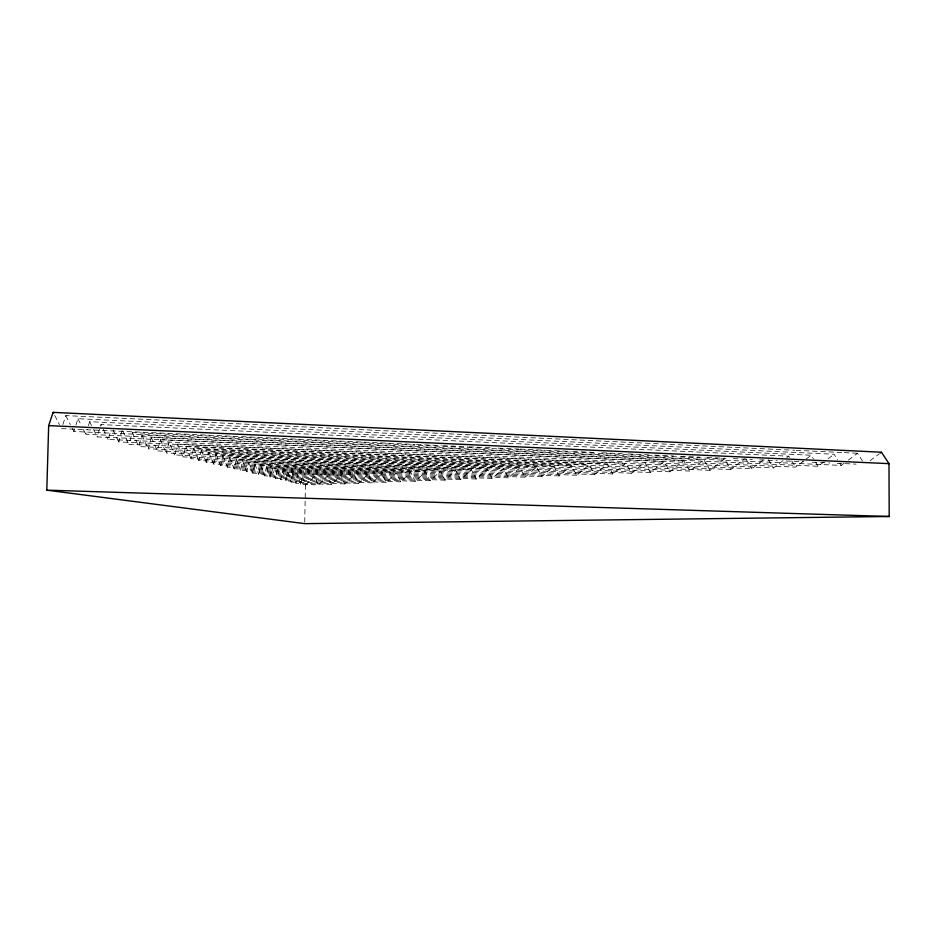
<?xml version="1.0" encoding="UTF-8"?>
<svg xmlns="http://www.w3.org/2000/svg" width="936" height="936" viewBox="0 0 936 936"><rect width="100%" height="100%" fill="white"/><g stroke="black" fill="none" stroke-linecap="round" stroke-linejoin="round"><path stroke-width="0.7" stroke-dasharray="4.68 3.51" d="M304.726 522.23L305.428 485.375L302.363 476.061L300.76 484.286L318.334 484.895L327.565 475.944L331.461 484.403L340.844 475.383L344.811 483.912L354.346 474.798L358.394 483.397L368.094 474.213L372.212 482.882L382.075 473.616L386.275 482.368L396.302 473.008L400.596 481.829L410.799 472.387L415.163 481.291L425.541 471.756L429.998 480.73L440.563 471.112L445.103 480.168L455.855 470.457L460.489 479.595L471.428 469.79L476.155 479.01L487.305 469.111L492.125 478.425L503.474 468.421L508.388 477.816L519.948 467.707L524.967 477.196L536.737 466.994L541.874 476.564L553.866 466.257L559.096 475.921L571.323 465.508L576.67 475.266L589.13 464.747L594.594 474.599L607.288 463.975L612.869 473.92L625.821 463.18L631.519 473.23L644.728 462.372L650.555 472.516L664.022 461.542L669.977 471.791L683.725 460.699L689.82 471.054L703.849 459.833L710.073 470.293L724.394 458.956L730.759 469.533L744.459 458.78M331.461 484.403L295.975 483.175L297.625 474.856L300.76 484.286M344.811 483.912L291.073 482.04L292.757 473.604L340.844 475.383M358.394 483.397L286.03 480.858L287.761 472.329L354.346 474.798M372.212 482.882L280.87 479.665L282.649 471.019L368.094 474.213M386.275 482.368L275.558 478.425L277.384 469.685L382.075 473.616M400.596 481.829L270.106 477.161L271.99 468.304L396.302 473.008M415.163 481.291L264.514 475.851L266.444 466.877L410.799 472.387M429.998 480.73L258.757 474.517L260.734 465.426L425.541 471.756M445.103 480.168L252.837 473.136L254.873 463.928L440.563 471.112M460.489 479.595L246.753 471.721L248.847 462.384L455.855 470.457M476.155 479.01L240.494 470.27L242.646 460.805L471.428 469.79M492.125 478.425L234.047 468.76L236.27 459.166L487.305 469.111M508.388 477.816L227.413 467.216L229.694 457.493L503.474 468.421M524.967 477.196L220.568 465.625L222.92 455.762L519.948 467.707M541.874 476.564L213.513 463.987L215.947 453.972L536.737 466.994M559.096 475.921L206.248 462.29L208.751 452.135L553.866 466.257M576.67 475.266L198.748 460.547L201.322 450.239L571.323 465.508M594.594 474.599L191.002 458.745L193.658 448.285L589.13 464.747M612.869 473.92L183 456.885L185.749 446.261L607.288 463.975M631.519 473.23L174.739 454.966L177.583 444.167L625.821 463.18M650.555 472.516L166.198 452.977L169.124 442.014L174.739 454.966M669.977 471.791L157.353 450.918L160.384 439.78L664.022 461.542M689.82 471.054L148.204 448.789L151.339 437.463L683.725 460.699M710.073 470.293L138.727 446.577L141.979 435.065L703.849 459.833M730.759 469.533L128.899 444.296L132.28 432.584L724.394 458.956M763.074 460.056L751.9 468.737L118.72 441.921L121.996 430.759M782.999 460.617L773.499 467.93L108.143 439.464L110.869 430.361M803.334 461.202L795.577 467.111L97.168 436.913L99.532 429.179M100.468 426.114L100.936 424.581L788.744 456.206L789.598 457.564M824.089 461.787L818.146 466.268L85.761 434.257L87.235 429.53M88.452 425.611L89.669 421.703L811.149 455.247L813.325 458.675M844.26 463.144L841.23 465.414L73.885 431.496L74.915 428.279M75.933 425.073L77.969 418.708L834.058 454.264L837.638 459.822M62.876 424.523L65.777 415.596L794.687 450.274M305.428 485.375L314.508 476.506L318.334 484.895M786.825 457.681L788.744 456.206M806.259 458.968L811.149 455.247M828.067 458.792L834.058 454.264M848.32 460.114L857.493 453.258L862.536 461.003M870.012 460.711L879.372 453.784M61.542 428.618L414.987 444.425M416.45 444.483L441.277 445.594M442.74 445.665L467.567 446.764M469.03 446.835L492.394 447.876M498.245 448.145L518.684 449.058M520.147 449.116L544.974 450.228M546.437 450.298L571.264 451.409M572.727 451.468L596.092 452.521M601.942 452.778L622.381 453.691M628.231 453.948L648.671 454.873M654.521 455.13L673.499 455.972M680.811 456.3L699.789 457.154M707.101 457.482L726.079 458.324M733.391 458.652L752.368 459.506M759.681 459.833L777.208 460.617M785.971 461.003L803.497 461.787M812.261 462.185L829.787 462.969M837.088 463.297L856.066 464.139M796.15 450.345L842.891 452.568M844.354 452.638L857.493 453.258M839.885 463.32L841.23 465.414M815.513 462.127L818.146 466.268M791.727 460.968L795.577 467.111M768.491 459.833L773.499 467.93M745.781 458.722L751.9 468.737M54.697 415.432L59.448 424.593M65.777 415.596L70.364 424.593M72.388 428.548L73.885 431.496M77.969 418.708L80.906 424.581M83.339 429.437L85.761 434.257M89.669 421.703L91.564 425.541M93.448 429.355L97.168 436.913M100.936 424.581L101.392 425.517M103.206 429.273L108.143 439.464M113.092 430.115L118.72 441.921M122.639 430.923L128.899 444.296M132.28 432.584L138.727 446.577M141.979 435.065L148.204 448.789M151.339 437.463L157.353 450.918M160.384 439.78L166.198 452.977M177.583 444.167L183 456.885M185.749 446.261L191.002 458.745M193.658 448.285L198.748 460.547M201.322 450.239L206.248 462.29M208.751 452.135L213.513 463.987M215.947 453.972L220.568 465.625M222.92 455.762L227.413 467.216M229.694 457.493L234.047 468.76M236.27 459.166L240.494 470.27M242.646 460.805L246.753 471.721M248.847 462.384L252.837 473.136M254.873 463.928L258.757 474.517M260.734 465.426L264.514 475.851M266.444 466.877L270.106 477.161M271.99 468.304L275.558 478.425M277.384 469.685L280.87 479.665M282.649 471.019L286.03 480.858M287.761 472.329L291.073 482.04M292.757 473.604L295.975 483.175"/><path stroke-width="1.4" d="M46.8 490.148L48.672 425.623L53.095 412.355L881.466 452.228L888.989 463.636L889.2 516.496L304.703 523.645L46.8 490.148L889.2 516.496M880.425 453.012L881.466 452.228M48.672 425.623L888.989 463.636M53.095 412.355L53.621 413.384"/></g></svg>
